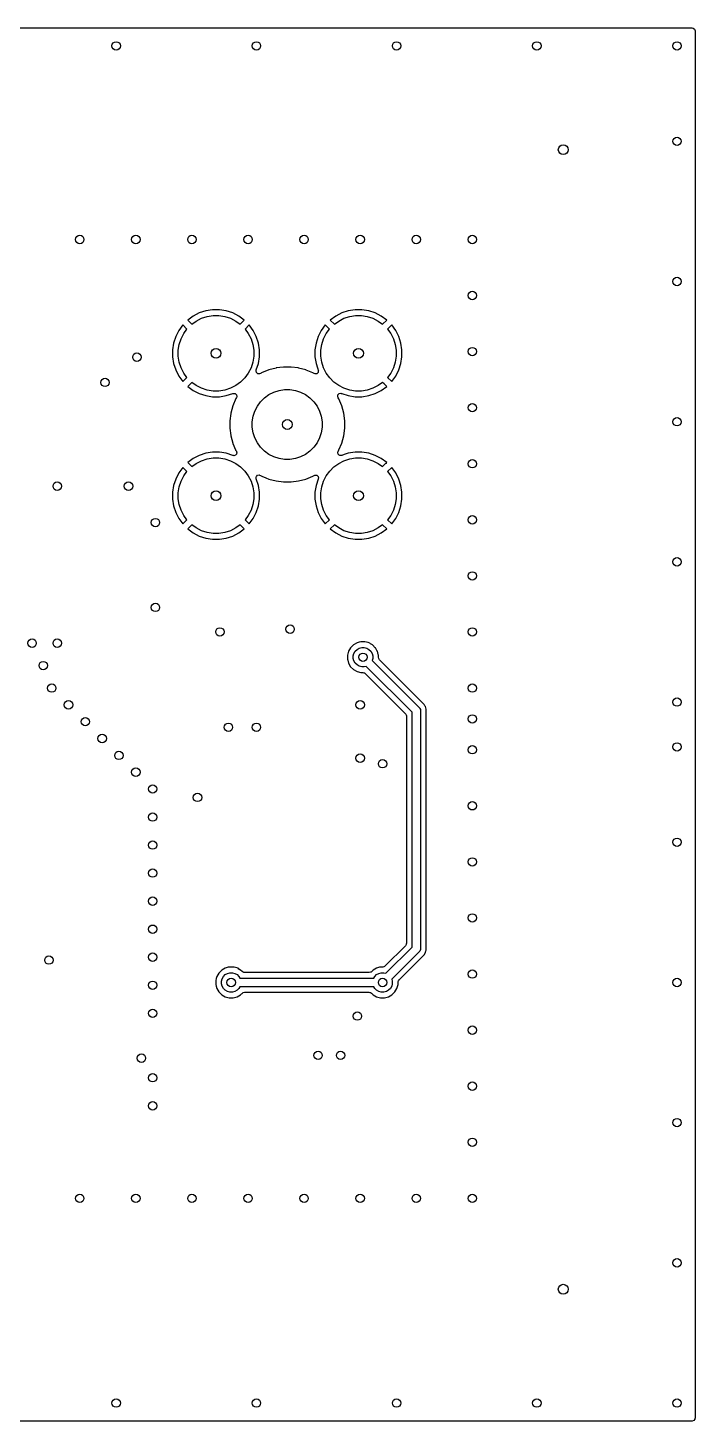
# Model space of a CAD drawing. Header units: inches. Extents: x 4.87 to 6.82, y -5.11 to -3.16.
# Drawn here: x 5.888 to 6.825, y -5.112 to -3.156 of the extents above; entities that cross this region are included whole.
import ezdxf

# ---------------------------------------------------------------- set-up
doc = ezdxf.new("R2010")
doc.units = ezdxf.units.IN
doc.header["$MEASUREMENT"] = 0
doc.layers.add('BLACK', color=250, linetype='CONTINUOUS')

msp = doc.modelspace()

# ---------------------------------------------------------------- linework, layer by layer
at = {"layer": 'BLACK', "linetype": 'CONTINUOUS'}
for p, q in [((4.8725, -3.1557), (6.8201, -3.1557)), ((6.8201, -3.1557), (6.8213, -3.1559)), ((6.8213, -3.1559), (6.8218, -3.156)), ((6.8218, -3.156), (6.8238, -3.1575)), ((6.8238, -3.1575), (6.8238, -3.1575)), ((6.8238, -3.1575), (6.8239, -3.1576)), ((6.8239, -3.1576), (6.8246, -3.1599)), ((6.8246, -3.1599), (6.8246, -5.1075)), ((6.12, -3.5604), (6.1123, -3.566)), ((6.1285, -3.556), (6.12, -3.5604)), ((6.12, -3.5604), (6.12, -3.5604)), ((6.12, -3.5604), (6.12, -3.5604)), ((6.1377, -3.5531), (6.1285, -3.556)), ((6.1472, -3.5516), (6.1377, -3.5531)), ((6.1396, -3.5609), (6.1478, -3.5596)), ((6.1568, -3.5516), (6.1472, -3.5516)), ((6.1472, -3.5516), (6.1472, -3.5516)), ((6.1478, -3.5596), (6.1561, -3.5596)), ((6.1561, -3.5596), (6.1644, -3.5609)), ((6.1663, -3.5531), (6.1568, -3.5516)), ((6.1568, -3.5516), (6.1568, -3.5516)), ((6.1754, -3.556), (6.1663, -3.5531)), ((6.184, -3.5604), (6.1754, -3.556)), ((6.1916, -3.566), (6.184, -3.5604)), ((6.184, -3.5604), (6.184, -3.5604)), ((6.32, -3.5604), (6.3123, -3.566)), ((6.3285, -3.556), (6.32, -3.5604)), ((6.32, -3.5604), (6.32, -3.5604)), ((6.32, -3.5604), (6.32, -3.5604)), ((6.3377, -3.5531), (6.3285, -3.556)), ((6.3472, -3.5516), (6.3377, -3.5531)), ((6.3396, -3.5609), (6.3478, -3.5596)), ((6.3568, -3.5516), (6.3472, -3.5516)), ((6.3472, -3.5516), (6.3472, -3.5516)), ((6.3478, -3.5596), (6.3561, -3.5596)), ((6.3561, -3.5596), (6.3644, -3.5609)), ((6.3663, -3.5531), (6.3568, -3.5516)), ((6.3568, -3.5516), (6.3568, -3.5516)), ((6.3754, -3.556), (6.3663, -3.5531)), ((6.384, -3.5604), (6.3754, -3.556)), ((6.3916, -3.566), (6.384, -3.5604)), ((6.384, -3.5604), (6.384, -3.5604)), ((6.1054, -3.5729), (6.0998, -3.5806)), ((6.1111, -3.5787), (6.1054, -3.5729)), ((6.1054, -3.5729), (6.1054, -3.5729)), ((6.1067, -3.5848), (6.1111, -3.5787)), ((6.1123, -3.566), (6.1123, -3.566)), ((6.1123, -3.566), (6.1181, -3.5717)), ((6.1181, -3.5717), (6.1242, -3.5673)), ((6.1242, -3.5673), (6.1316, -3.5635)), ((6.1316, -3.5635), (6.1396, -3.5609)), ((6.1644, -3.5609), (6.1723, -3.5635)), ((6.1723, -3.5635), (6.1797, -3.5673)), ((6.1797, -3.5673), (6.1859, -3.5717)), ((6.1859, -3.5717), (6.1916, -3.566)), ((6.1916, -3.566), (6.1916, -3.566)), ((6.1986, -3.5729), (6.1928, -3.5787)), ((6.1928, -3.5787), (6.1973, -3.5848)), ((6.2042, -3.5806), (6.1986, -3.5729)), ((6.1986, -3.5729), (6.1986, -3.5729)), ((6.3054, -3.5729), (6.2998, -3.5806)), ((6.3111, -3.5787), (6.3054, -3.5729)), ((6.3054, -3.5729), (6.3054, -3.5729)), ((6.3067, -3.5848), (6.3111, -3.5787)), ((6.3123, -3.566), (6.3123, -3.566)), ((6.3123, -3.566), (6.3181, -3.5717)), ((6.3181, -3.5717), (6.3242, -3.5673)), ((6.3242, -3.5673), (6.3316, -3.5635)), ((6.3316, -3.5635), (6.3396, -3.5609)), ((6.3644, -3.5609), (6.3723, -3.5635)), ((6.3723, -3.5635), (6.3797, -3.5673)), ((6.3797, -3.5673), (6.3859, -3.5717)), ((6.3859, -3.5717), (6.3916, -3.566)), ((6.3916, -3.566), (6.3916, -3.566)), ((6.3986, -3.5729), (6.3928, -3.5787)), ((6.3928, -3.5787), (6.3973, -3.5848)), ((6.4042, -3.5806), (6.3986, -3.5729)), ((6.3986, -3.5729), (6.3986, -3.5729)), ((6.0924, -3.5983), (6.0909, -3.6078)), ((6.0954, -3.5892), (6.0924, -3.5983)), ((6.0998, -3.5806), (6.0954, -3.5892)), ((6.0998, -3.5806), (6.0998, -3.5806)), ((6.0998, -3.5806), (6.0998, -3.5806)), ((6.1003, -3.6002), (6.1029, -3.5923)), ((6.1029, -3.5923), (6.1067, -3.5848)), ((6.1973, -3.5848), (6.2011, -3.5923)), ((6.2011, -3.5923), (6.2036, -3.6002)), ((6.2085, -3.5892), (6.2042, -3.5806)), ((6.2042, -3.5806), (6.2042, -3.5806)), ((6.2115, -3.5983), (6.2085, -3.5892)), ((6.2085, -3.5892), (6.2085, -3.5892)), ((6.2085, -3.5892), (6.2085, -3.5892)), ((6.2085, -3.5892), (6.2085, -3.5892)), ((6.213, -3.6078), (6.2115, -3.5983)), ((6.2115, -3.5983), (6.2115, -3.5983)), ((6.2924, -3.5983), (6.2909, -3.6078)), ((6.2954, -3.5892), (6.2924, -3.5983)), ((6.2998, -3.5806), (6.2954, -3.5892)), ((6.2998, -3.5806), (6.2998, -3.5806)), ((6.2998, -3.5806), (6.2998, -3.5806)), ((6.3003, -3.6002), (6.3029, -3.5923)), ((6.3029, -3.5923), (6.3067, -3.5848)), ((6.3973, -3.5848), (6.4011, -3.5923)), ((6.4011, -3.5923), (6.4036, -3.6002)), ((6.4085, -3.5892), (6.4042, -3.5806)), ((6.4042, -3.5806), (6.4042, -3.5806)), ((6.4115, -3.5983), (6.4085, -3.5892)), ((6.4085, -3.5892), (6.4085, -3.5892)), ((6.4085, -3.5892), (6.4085, -3.5892)), ((6.4085, -3.5892), (6.4085, -3.5892)), ((6.413, -3.6078), (6.4115, -3.5983)), ((6.4115, -3.5983), (6.4115, -3.5983)), ((6.0909, -3.6078), (6.0909, -3.6174)), ((6.0909, -3.6174), (6.0924, -3.6269)), ((6.099, -3.6084), (6.1003, -3.6002)), ((6.099, -3.6168), (6.099, -3.6084)), ((6.1003, -3.625), (6.099, -3.6168)), ((6.2036, -3.6002), (6.205, -3.6084)), ((6.205, -3.6168), (6.2036, -3.625)), ((6.205, -3.6084), (6.205, -3.6168)), ((6.2115, -3.6269), (6.213, -3.6174)), ((6.213, -3.6174), (6.213, -3.6078)), ((6.213, -3.6078), (6.213, -3.6078)), ((6.2909, -3.6078), (6.2909, -3.6174)), ((6.2909, -3.6174), (6.2924, -3.6269)), ((6.299, -3.6084), (6.3003, -3.6002)), ((6.299, -3.6168), (6.299, -3.6084)), ((6.3003, -3.625), (6.299, -3.6168)), ((6.4036, -3.6002), (6.405, -3.6084)), ((6.405, -3.6168), (6.4036, -3.625)), ((6.405, -3.6084), (6.405, -3.6168)), ((6.4115, -3.6269), (6.413, -3.6174)), ((6.413, -3.6174), (6.413, -3.6078)), ((6.413, -3.6078), (6.413, -3.6078)), ((6.0924, -3.6269), (6.0954, -3.636)), ((6.0954, -3.636), (6.0998, -3.6446)), ((6.1029, -3.6329), (6.1003, -3.625)), ((6.1067, -3.6404), (6.1029, -3.6329)), ((6.2011, -3.6329), (6.1973, -3.6404)), ((6.2036, -3.625), (6.2011, -3.6329)), ((6.2082, -3.6372), (6.2084, -3.6364)), ((6.2082, -3.6373), (6.2082, -3.6372)), ((6.2082, -3.6374), (6.2082, -3.6373)), ((6.2087, -3.6397), (6.2082, -3.6374)), ((6.2084, -3.6364), (6.2085, -3.636)), ((6.2085, -3.636), (6.2115, -3.6269)), ((6.2085, -3.636), (6.2085, -3.636)), ((6.226, -3.636), (6.2156, -3.6403)), ((6.2362, -3.6333), (6.226, -3.636)), ((6.226, -3.636), (6.226, -3.636)), ((6.2364, -3.6332), (6.2362, -3.6333)), ((6.2467, -3.6319), (6.2364, -3.6332)), ((6.2364, -3.6332), (6.2364, -3.6332)), ((6.2573, -3.6319), (6.2467, -3.6319)), ((6.2467, -3.6319), (6.2467, -3.6319)), ((6.2467, -3.6319), (6.2467, -3.6319)), ((6.2675, -3.6332), (6.2573, -3.6319)), ((6.2573, -3.6319), (6.2573, -3.6319)), ((6.2573, -3.6319), (6.2573, -3.6319)), ((6.2676, -3.6332), (6.2675, -3.6332)), ((6.2678, -3.6333), (6.2676, -3.6332)), ((6.2679, -3.6333), (6.2678, -3.6333)), ((6.278, -3.636), (6.2679, -3.6333)), ((6.2783, -3.6361), (6.278, -3.636)), ((6.278, -3.636), (6.278, -3.636)), ((6.278, -3.636), (6.278, -3.636)), ((6.2877, -3.64), (6.2783, -3.6361)), ((6.2783, -3.6361), (6.2783, -3.6361)), ((6.2924, -3.6269), (6.2924, -3.6269)), ((6.2924, -3.6269), (6.2945, -3.6332)), ((6.2945, -3.6332), (6.2949, -3.6343)), ((6.2949, -3.6343), (6.2949, -3.6345)), ((6.2949, -3.6345), (6.2949, -3.6346)), ((6.2949, -3.6346), (6.2949, -3.635)), ((6.2949, -3.635), (6.2953, -3.6357)), ((6.2953, -3.6357), (6.2956, -3.6369)), ((6.2955, -3.6382), (6.2953, -3.6396)), ((6.2957, -3.6372), (6.2955, -3.6382)), ((6.2956, -3.6369), (6.2957, -3.6372)), ((6.3029, -3.6329), (6.3003, -3.625)), ((6.3067, -3.6404), (6.3029, -3.6329)), ((6.4011, -3.6329), (6.3973, -3.6404)), ((6.4036, -3.625), (6.4011, -3.6329)), ((6.4042, -3.6446), (6.4085, -3.636)), ((6.4085, -3.636), (6.4115, -3.6269)), ((6.0998, -3.6446), (6.0998, -3.6446)), ((6.0998, -3.6446), (6.1054, -3.6523)), ((6.1054, -3.6523), (6.1111, -3.6465)), ((6.1054, -3.6523), (6.1054, -3.6523)), ((6.1111, -3.6465), (6.1067, -3.6404)), ((6.1181, -3.6535), (6.1123, -3.6592)), ((6.1242, -3.6579), (6.1181, -3.6535)), ((6.1316, -3.6617), (6.1242, -3.6579)), ((6.1797, -3.6579), (6.1723, -3.6617)), ((6.1865, -3.653), (6.1797, -3.6579)), ((6.1924, -3.6471), (6.1865, -3.653)), ((6.1973, -3.6404), (6.1924, -3.6471)), ((6.2105, -3.6413), (6.2087, -3.6397)), ((6.2117, -3.6415), (6.2105, -3.6413)), ((6.212, -3.6416), (6.2117, -3.6415)), ((6.2123, -3.6415), (6.212, -3.6416)), ((6.2129, -3.6416), (6.2123, -3.6415)), ((6.2132, -3.6415), (6.2129, -3.6416)), ((6.2144, -3.6411), (6.2132, -3.6415)), ((6.2154, -3.6405), (6.2144, -3.6411)), ((6.2156, -3.6403), (6.2154, -3.6405)), ((6.2877, -3.64), (6.2877, -3.64)), ((6.2881, -3.6403), (6.2877, -3.64)), ((6.2897, -3.6411), (6.2881, -3.6403)), ((6.291, -3.6416), (6.2897, -3.6411)), ((6.2912, -3.6416), (6.291, -3.6416)), ((6.2936, -3.6413), (6.2912, -3.6416)), ((6.2944, -3.6405), (6.2936, -3.6413)), ((6.2936, -3.6413), (6.2936, -3.6413)), ((6.2936, -3.6413), (6.2936, -3.6413)), ((6.2953, -3.6396), (6.2944, -3.6405)), ((6.2953, -3.6396), (6.2953, -3.6396)), ((6.2953, -3.6396), (6.2953, -3.6396)), ((6.3116, -3.6471), (6.3067, -3.6404)), ((6.3175, -3.653), (6.3116, -3.6471)), ((6.3242, -3.6579), (6.3175, -3.653)), ((6.3316, -3.6617), (6.3242, -3.6579)), ((6.3797, -3.6579), (6.3723, -3.6617)), ((6.3859, -3.6535), (6.3797, -3.6579)), ((6.3879, -3.6555), (6.3859, -3.6535)), ((6.3916, -3.6592), (6.3879, -3.6555)), ((6.3973, -3.6404), (6.3928, -3.6465)), ((6.3928, -3.6465), (6.3986, -3.6523)), ((6.3986, -3.6523), (6.4042, -3.6446)), ((6.3986, -3.6523), (6.3986, -3.6523)), ((6.4042, -3.6446), (6.4042, -3.6446)), ((6.1123, -3.6592), (6.1123, -3.6592)), ((6.1123, -3.6592), (6.12, -3.6648)), ((6.12, -3.6648), (6.12, -3.6648)), ((6.12, -3.6648), (6.1285, -3.6692)), ((6.1285, -3.6692), (6.1285, -3.6692)), ((6.1285, -3.6692), (6.1285, -3.6692)), ((6.1285, -3.6692), (6.1285, -3.6692)), ((6.1285, -3.6692), (6.1377, -3.6721)), ((6.1396, -3.6643), (6.1316, -3.6617)), ((6.1377, -3.6721), (6.1377, -3.6721)), ((6.1377, -3.6721), (6.1472, -3.6736)), ((6.1478, -3.6656), (6.1396, -3.6643)), ((6.1472, -3.6736), (6.1568, -3.6736)), ((6.1561, -3.6656), (6.1478, -3.6656)), ((6.1644, -3.6643), (6.1561, -3.6656)), ((6.1568, -3.6736), (6.1663, -3.6721)), ((6.1568, -3.6736), (6.1568, -3.6736)), ((6.1723, -3.6617), (6.1644, -3.6643)), ((6.1663, -3.6721), (6.1754, -3.6692)), ((6.1663, -3.6721), (6.1663, -3.6721)), ((6.1663, -3.6721), (6.1663, -3.6721)), ((6.1754, -3.6692), (6.1755, -3.6691)), ((6.1754, -3.6692), (6.1754, -3.6692)), ((6.1796, -3.6763), (6.1754, -3.6866)), ((6.1755, -3.6691), (6.1756, -3.6692)), ((6.1756, -3.6692), (6.1757, -3.6692)), ((6.1757, -3.6692), (6.1761, -3.669)), ((6.1761, -3.669), (6.1762, -3.6689)), ((6.1762, -3.6689), (6.1766, -3.6689)), ((6.1766, -3.6689), (6.1774, -3.669)), ((6.1774, -3.669), (6.1777, -3.669)), ((6.1777, -3.669), (6.178, -3.6691)), ((6.178, -3.6691), (6.1789, -3.6693)), ((6.1789, -3.6693), (6.1806, -3.671)), ((6.1799, -3.676), (6.1796, -3.6763)), ((6.1805, -3.6749), (6.1799, -3.676)), ((6.181, -3.6736), (6.1805, -3.6749)), ((6.1806, -3.671), (6.181, -3.6733)), ((6.181, -3.6733), (6.181, -3.6736)), ((6.2145, -3.6806), (6.22, -3.6752)), ((6.22, -3.6752), (6.2263, -3.6706)), ((6.2263, -3.6706), (6.2331, -3.6671)), ((6.2331, -3.6671), (6.2405, -3.6647)), ((6.2405, -3.6647), (6.2481, -3.6635)), ((6.2481, -3.6635), (6.2558, -3.6635)), ((6.2558, -3.6635), (6.2635, -3.6647)), ((6.2635, -3.6647), (6.2708, -3.6671)), ((6.2708, -3.6671), (6.2777, -3.6706)), ((6.2777, -3.6706), (6.2839, -3.6752)), ((6.2839, -3.6752), (6.2894, -3.6806)), ((6.323, -3.6726), (6.3231, -3.6724)), ((6.323, -3.6729), (6.323, -3.6726)), ((6.323, -3.6735), (6.323, -3.6729)), ((6.323, -3.6738), (6.323, -3.6735)), ((6.3235, -3.675), (6.323, -3.6738)), ((6.3231, -3.6724), (6.3232, -3.6711)), ((6.3232, -3.6711), (6.3248, -3.6693)), ((6.3245, -3.6768), (6.3235, -3.675)), ((6.3259, -3.68), (6.3245, -3.6768)), ((6.3245, -3.6768), (6.3245, -3.6768)), ((6.3245, -3.6768), (6.3245, -3.6768)), ((6.3245, -3.6768), (6.3245, -3.6768)), ((6.3245, -3.6768), (6.3245, -3.6768)), ((6.3248, -3.6693), (6.3272, -3.6688)), ((6.3272, -3.6688), (6.3272, -3.6688)), ((6.3272, -3.6688), (6.3275, -3.6689)), ((6.3275, -3.6689), (6.3284, -3.6691)), ((6.3284, -3.6691), (6.3284, -3.6691)), ((6.3284, -3.6691), (6.3285, -3.6691)), ((6.3285, -3.6691), (6.3285, -3.6691)), ((6.3285, -3.6691), (6.3285, -3.6692)), ((6.3285, -3.6692), (6.3377, -3.6721)), ((6.3396, -3.6643), (6.3316, -3.6617)), ((6.3377, -3.6721), (6.3377, -3.6721)), ((6.3377, -3.6721), (6.3472, -3.6736)), ((6.3478, -3.6656), (6.3396, -3.6643)), ((6.3472, -3.6736), (6.3568, -3.6736)), ((6.3561, -3.6656), (6.3478, -3.6656)), ((6.3644, -3.6643), (6.3561, -3.6656)), ((6.3568, -3.6736), (6.3663, -3.6721)), ((6.3568, -3.6736), (6.3568, -3.6736)), ((6.3723, -3.6617), (6.3644, -3.6643)), ((6.3663, -3.6721), (6.3754, -3.6692)), ((6.3663, -3.6721), (6.3663, -3.6721)), ((6.3754, -3.6692), (6.384, -3.6648)), ((6.3754, -3.6692), (6.3754, -3.6692)), ((6.3754, -3.6692), (6.3754, -3.6692)), ((6.384, -3.6648), (6.3916, -3.6592)), ((6.384, -3.6648), (6.384, -3.6648)), ((6.3916, -3.6592), (6.3916, -3.6592)), ((6.1726, -3.6971), (6.1712, -3.7073)), ((6.1754, -3.6866), (6.1726, -3.6968)), ((6.1726, -3.6968), (6.1726, -3.6971)), ((6.1726, -3.6971), (6.1726, -3.6971)), ((6.1754, -3.6866), (6.1754, -3.6866)), ((6.2041, -3.7011), (6.2065, -3.6938)), ((6.2065, -3.6938), (6.21, -3.6869)), ((6.21, -3.6869), (6.2145, -3.6806)), ((6.2894, -3.6806), (6.2939, -3.6869)), ((6.2939, -3.6869), (6.2974, -3.6938)), ((6.2974, -3.6938), (6.2998, -3.7011)), ((6.3286, -3.6866), (6.3259, -3.68)), ((6.3313, -3.6968), (6.3286, -3.6866)), ((6.3327, -3.7073), (6.3313, -3.6968)), ((6.1712, -3.7073), (6.1712, -3.7179)), ((6.2029, -3.7087), (6.2041, -3.7011)), ((6.2029, -3.7165), (6.2029, -3.7087)), ((6.2041, -3.7241), (6.2029, -3.7165)), ((6.2998, -3.7011), (6.301, -3.7087)), ((6.301, -3.7165), (6.2998, -3.7241)), ((6.301, -3.7087), (6.301, -3.7165)), ((6.3327, -3.7179), (6.3327, -3.7073)), ((6.1712, -3.7179), (6.1726, -3.7281)), ((6.1726, -3.7281), (6.1726, -3.7281)), ((6.1726, -3.7281), (6.1726, -3.7284)), ((6.1726, -3.7284), (6.1726, -3.7284)), ((6.1726, -3.7284), (6.1754, -3.7386)), ((6.2065, -3.7314), (6.2041, -3.7241)), ((6.21, -3.7383), (6.2065, -3.7314)), ((6.2974, -3.7314), (6.2939, -3.7383)), ((6.2998, -3.7241), (6.2974, -3.7314)), ((6.3286, -3.7386), (6.3313, -3.7284)), ((6.3313, -3.7284), (6.3327, -3.7179)), ((6.1285, -3.756), (6.12, -3.7604)), ((6.1377, -3.7531), (6.1285, -3.756)), ((6.1472, -3.7516), (6.1377, -3.7531)), ((6.1568, -3.7516), (6.1472, -3.7516)), ((6.1472, -3.7516), (6.1472, -3.7516)), ((6.1663, -3.7531), (6.1568, -3.7516)), ((6.1568, -3.7516), (6.1568, -3.7516)), ((6.1754, -3.756), (6.1663, -3.7531)), ((6.1754, -3.7386), (6.1754, -3.7386)), ((6.1754, -3.7386), (6.1757, -3.7394)), ((6.1754, -3.7561), (6.1754, -3.756)), ((6.1754, -3.756), (6.1754, -3.756)), ((6.1755, -3.7561), (6.1754, -3.7561)), ((6.1765, -3.7563), (6.1755, -3.7561)), ((6.1755, -3.7561), (6.1755, -3.7561)), ((6.1757, -3.7394), (6.1794, -3.7484)), ((6.1791, -3.7559), (6.1768, -3.7564)), ((6.1807, -3.7541), (6.1791, -3.7559)), ((6.1794, -3.7484), (6.1794, -3.7484)), ((6.1794, -3.7484), (6.1794, -3.7484)), ((6.1794, -3.7484), (6.1794, -3.7484)), ((6.1794, -3.7484), (6.1795, -3.7485)), ((6.1795, -3.7485), (6.1805, -3.7502)), ((6.1805, -3.7502), (6.1809, -3.7513)), ((6.181, -3.7517), (6.1807, -3.7541)), ((6.1809, -3.7513), (6.181, -3.7517)), ((6.2145, -3.7446), (6.21, -3.7383)), ((6.22, -3.75), (6.2145, -3.7446)), ((6.2263, -3.7546), (6.22, -3.75)), ((6.2331, -3.7581), (6.2263, -3.7546)), ((6.2777, -3.7546), (6.2708, -3.7581)), ((6.2839, -3.75), (6.2777, -3.7546)), ((6.2894, -3.7446), (6.2839, -3.75)), ((6.2939, -3.7383), (6.2894, -3.7446)), ((6.3229, -3.7519), (6.323, -3.7516)), ((6.3233, -3.7542), (6.3229, -3.7519)), ((6.323, -3.7516), (6.3234, -3.7503)), ((6.325, -3.7559), (6.3233, -3.7542)), ((6.3234, -3.7503), (6.3245, -3.7484)), ((6.3245, -3.7484), (6.3286, -3.7386)), ((6.3259, -3.7561), (6.325, -3.7559)), ((6.3262, -3.7562), (6.3259, -3.7561)), ((6.3282, -3.756), (6.3278, -3.7562)), ((6.3284, -3.756), (6.3282, -3.756)), ((6.3285, -3.756), (6.3284, -3.7561)), ((6.3284, -3.7561), (6.3284, -3.756)), ((6.3321, -3.7549), (6.3285, -3.756)), ((6.3285, -3.756), (6.3285, -3.756)), ((6.3377, -3.7531), (6.3321, -3.7549)), ((6.3472, -3.7516), (6.3377, -3.7531)), ((6.3568, -3.7516), (6.3472, -3.7516)), ((6.3472, -3.7516), (6.3472, -3.7516)), ((6.3663, -3.7531), (6.3568, -3.7516)), ((6.3568, -3.7516), (6.3568, -3.7516)), ((6.3754, -3.756), (6.3663, -3.7531)), ((6.384, -3.7604), (6.3754, -3.756)), ((6.1054, -3.7729), (6.0998, -3.7806)), ((6.1111, -3.7787), (6.1054, -3.7729)), ((6.1054, -3.7729), (6.1054, -3.7729)), ((6.12, -3.7604), (6.1123, -3.766)), ((6.1123, -3.766), (6.1123, -3.766)), ((6.1123, -3.766), (6.1181, -3.7717)), ((6.1181, -3.7717), (6.1242, -3.7673)), ((6.12, -3.7604), (6.12, -3.7604)), ((6.12, -3.7604), (6.12, -3.7604)), ((6.1242, -3.7673), (6.1316, -3.7635)), ((6.1316, -3.7635), (6.1396, -3.7609)), ((6.1396, -3.7609), (6.1478, -3.7596)), ((6.1478, -3.7596), (6.1561, -3.7596)), ((6.1561, -3.7596), (6.1644, -3.7609)), ((6.1644, -3.7609), (6.1723, -3.7635)), ((6.1723, -3.7635), (6.1797, -3.7673)), ((6.1768, -3.7564), (6.1765, -3.7563)), ((6.1768, -3.7564), (6.1768, -3.7564)), ((6.1797, -3.7673), (6.1865, -3.7722)), ((6.1865, -3.7722), (6.1924, -3.7781)), ((6.2405, -3.7605), (6.2331, -3.7581)), ((6.2481, -3.7617), (6.2405, -3.7605)), ((6.2558, -3.7617), (6.2481, -3.7617)), ((6.2635, -3.7605), (6.2558, -3.7617)), ((6.2708, -3.7581), (6.2635, -3.7605)), ((6.3116, -3.7781), (6.3175, -3.7722)), ((6.3175, -3.7722), (6.3242, -3.7673)), ((6.3242, -3.7673), (6.3316, -3.7635)), ((6.3265, -3.7562), (6.3262, -3.7562)), ((6.3274, -3.7563), (6.3265, -3.7562)), ((6.3278, -3.7563), (6.3274, -3.7563)), ((6.3278, -3.7562), (6.3278, -3.7563)), ((6.3316, -3.7635), (6.3396, -3.7609)), ((6.3396, -3.7609), (6.3478, -3.7596)), ((6.3478, -3.7596), (6.3561, -3.7596)), ((6.3561, -3.7596), (6.3644, -3.7609)), ((6.3644, -3.7609), (6.3723, -3.7635)), ((6.3723, -3.7635), (6.3797, -3.7673)), ((6.3797, -3.7673), (6.3859, -3.7717)), ((6.3916, -3.766), (6.384, -3.7604)), ((6.384, -3.7604), (6.384, -3.7604)), ((6.384, -3.7604), (6.384, -3.7604)), ((6.3859, -3.7717), (6.3905, -3.7671)), ((6.3905, -3.7671), (6.3914, -3.7667)), ((6.3914, -3.7667), (6.3916, -3.766)), ((6.3916, -3.766), (6.3916, -3.766)), ((6.3986, -3.7729), (6.3928, -3.7787)), ((6.4042, -3.7806), (6.3986, -3.7729)), ((6.3986, -3.7729), (6.3986, -3.7729)), ((6.0954, -3.7892), (6.0924, -3.7983)), ((6.0998, -3.7806), (6.0954, -3.7892)), ((6.0998, -3.7806), (6.0998, -3.7806)), ((6.0998, -3.7806), (6.0998, -3.7806)), ((6.1003, -3.8002), (6.1029, -3.7923)), ((6.1029, -3.7923), (6.1067, -3.7848)), ((6.1067, -3.7848), (6.1111, -3.7787)), ((6.1924, -3.7781), (6.1973, -3.7848)), ((6.1973, -3.7848), (6.2011, -3.7923)), ((6.2011, -3.7923), (6.2036, -3.8002)), ((6.2083, -3.788), (6.2084, -3.7871)), ((6.2083, -3.7884), (6.2083, -3.788)), ((6.2083, -3.7885), (6.2083, -3.7884)), ((6.2085, -3.7888), (6.2083, -3.7885)), ((6.2084, -3.7869), (6.2085, -3.7866)), ((6.2084, -3.7871), (6.2084, -3.7869)), ((6.2085, -3.7866), (6.2086, -3.7856)), ((6.2085, -3.789), (6.2085, -3.7888)), ((6.2115, -3.7983), (6.2085, -3.789)), ((6.2085, -3.789), (6.2085, -3.789)), ((6.2086, -3.7856), (6.2103, -3.7839)), ((6.2103, -3.7839), (6.2127, -3.7835)), ((6.2127, -3.7835), (6.2129, -3.7836)), ((6.2129, -3.7836), (6.2143, -3.7841)), ((6.2143, -3.7841), (6.2162, -3.7851)), ((6.2162, -3.7851), (6.2162, -3.7852)), ((6.2162, -3.7852), (6.2162, -3.7852)), ((6.2162, -3.7852), (6.2162, -3.7852)), ((6.2162, -3.7852), (6.2162, -3.7852)), ((6.2162, -3.7852), (6.2219, -3.7875)), ((6.2219, -3.7875), (6.226, -3.7892)), ((6.226, -3.7892), (6.2362, -3.7919)), ((6.2362, -3.7919), (6.2467, -3.7933)), ((6.2467, -3.7933), (6.2467, -3.7933)), ((6.2467, -3.7933), (6.2573, -3.7933)), ((6.2573, -3.7933), (6.2678, -3.7919)), ((6.2573, -3.7933), (6.2573, -3.7933)), ((6.2678, -3.7919), (6.278, -3.7892)), ((6.278, -3.7892), (6.2877, -3.7852)), ((6.2877, -3.7852), (6.2896, -3.7841)), ((6.2896, -3.7841), (6.2907, -3.7837)), ((6.2907, -3.7837), (6.2909, -3.7836)), ((6.2909, -3.7836), (6.291, -3.7836)), ((6.291, -3.7836), (6.2934, -3.7838)), ((6.2954, -3.7892), (6.2924, -3.7983)), ((6.2934, -3.7838), (6.2952, -3.7855)), ((6.2952, -3.7855), (6.2957, -3.7878)), ((6.2955, -3.789), (6.2954, -3.7892)), ((6.2954, -3.7892), (6.2954, -3.7892)), ((6.2954, -3.7892), (6.2954, -3.7892)), ((6.2957, -3.7881), (6.2955, -3.789)), ((6.2955, -3.789), (6.2955, -3.789)), ((6.2957, -3.7878), (6.2957, -3.7878)), ((6.2957, -3.7878), (6.2957, -3.7881)), ((6.3003, -3.8002), (6.3029, -3.7923)), ((6.3029, -3.7923), (6.3067, -3.7848)), ((6.3067, -3.7848), (6.3116, -3.7781)), ((6.3928, -3.7787), (6.3973, -3.7848)), ((6.3973, -3.7848), (6.4011, -3.7923)), ((6.4011, -3.7923), (6.4036, -3.8002)), ((6.4085, -3.7892), (6.4042, -3.7806)), ((6.4042, -3.7806), (6.4042, -3.7806)), ((6.4115, -3.7983), (6.4085, -3.7892)), ((6.0924, -3.7983), (6.0909, -3.8078)), ((6.0909, -3.8078), (6.0909, -3.8174)), ((6.099, -3.8084), (6.1003, -3.8002)), ((6.099, -3.8168), (6.099, -3.8084)), ((6.2036, -3.8002), (6.205, -3.8084)), ((6.205, -3.8084), (6.205, -3.8168)), ((6.213, -3.8078), (6.2115, -3.7983)), ((6.2115, -3.7983), (6.2115, -3.7983)), ((6.213, -3.8174), (6.213, -3.8078)), ((6.2924, -3.7983), (6.2909, -3.8078)), ((6.2909, -3.8078), (6.2909, -3.8174)), ((6.299, -3.8084), (6.3003, -3.8002)), ((6.299, -3.8168), (6.299, -3.8084)), ((6.4036, -3.8002), (6.405, -3.8084)), ((6.405, -3.8084), (6.405, -3.8168)), ((6.413, -3.8078), (6.4115, -3.7983)), ((6.4115, -3.7983), (6.4115, -3.7983)), ((6.413, -3.8174), (6.413, -3.8078)), ((6.0909, -3.8174), (6.0924, -3.8269)), ((6.0924, -3.8269), (6.0954, -3.836)), ((6.1003, -3.825), (6.099, -3.8168)), ((6.1029, -3.8329), (6.1003, -3.825)), ((6.1067, -3.8404), (6.1029, -3.8329)), ((6.2011, -3.8329), (6.1973, -3.8404)), ((6.2036, -3.825), (6.2011, -3.8329)), ((6.205, -3.8168), (6.2036, -3.825)), ((6.2085, -3.836), (6.2115, -3.8269)), ((6.2115, -3.8269), (6.213, -3.8174)), ((6.2115, -3.8269), (6.2115, -3.8269)), ((6.2909, -3.8174), (6.2924, -3.8269)), ((6.2924, -3.8269), (6.2954, -3.836)), ((6.3003, -3.825), (6.299, -3.8168)), ((6.3029, -3.8329), (6.3003, -3.825)), ((6.3067, -3.8404), (6.3029, -3.8329)), ((6.4011, -3.8329), (6.3973, -3.8404)), ((6.4036, -3.825), (6.4011, -3.8329)), ((6.405, -3.8168), (6.4036, -3.825)), ((6.4085, -3.836), (6.4115, -3.8269)), ((6.4115, -3.8269), (6.413, -3.8174)), ((6.4115, -3.8269), (6.4115, -3.8269)), ((6.0954, -3.836), (6.0998, -3.8446)), ((6.0998, -3.8446), (6.0998, -3.8446)), ((6.0998, -3.8446), (6.1054, -3.8523)), ((6.1054, -3.8523), (6.1111, -3.8465)), ((6.1054, -3.8523), (6.1054, -3.8523)), ((6.1111, -3.8465), (6.1067, -3.8404)), ((6.1181, -3.8535), (6.1123, -3.8592)), ((6.1242, -3.8579), (6.1181, -3.8535)), ((6.1859, -3.8535), (6.1797, -3.8579)), ((6.1916, -3.8592), (6.1859, -3.8535)), ((6.1973, -3.8404), (6.1928, -3.8465)), ((6.1928, -3.8465), (6.1986, -3.8523)), ((6.1986, -3.8523), (6.2042, -3.8446)), ((6.1986, -3.8523), (6.1986, -3.8523)), ((6.1986, -3.8523), (6.1986, -3.8523)), ((6.2042, -3.8446), (6.2085, -3.836)), ((6.2042, -3.8446), (6.2042, -3.8446)), ((6.2085, -3.836), (6.2085, -3.836)), ((6.2085, -3.836), (6.2085, -3.836)), ((6.2954, -3.836), (6.2998, -3.8446)), ((6.2998, -3.8446), (6.2998, -3.8446)), ((6.2998, -3.8446), (6.3054, -3.8523)), ((6.3054, -3.8523), (6.3111, -3.8465)), ((6.3054, -3.8523), (6.3054, -3.8523)), ((6.3111, -3.8465), (6.3067, -3.8404)), ((6.3181, -3.8535), (6.3123, -3.8592)), ((6.3242, -3.8579), (6.3181, -3.8535)), ((6.3859, -3.8535), (6.3797, -3.8579)), ((6.3916, -3.8592), (6.3859, -3.8535)), ((6.3973, -3.8404), (6.3928, -3.8465)), ((6.3928, -3.8465), (6.3986, -3.8523)), ((6.3986, -3.8523), (6.4042, -3.8446)), ((6.3986, -3.8523), (6.3986, -3.8523)), ((6.4042, -3.8446), (6.4085, -3.836)), ((6.4042, -3.8446), (6.4042, -3.8446)), ((6.4085, -3.836), (6.4085, -3.836)), ((6.4085, -3.836), (6.4085, -3.836)), ((6.1123, -3.8592), (6.1123, -3.8592)), ((6.1123, -3.8592), (6.12, -3.8648)), ((6.12, -3.8648), (6.12, -3.8648)), ((6.12, -3.8648), (6.1285, -3.8692)), ((6.1316, -3.8617), (6.1242, -3.8579)), ((6.1285, -3.8692), (6.1285, -3.8692)), ((6.1285, -3.8692), (6.1285, -3.8692)), ((6.1285, -3.8692), (6.1285, -3.8692)), ((6.1285, -3.8692), (6.1377, -3.8721)), ((6.1396, -3.8643), (6.1316, -3.8617)), ((6.1377, -3.8721), (6.1377, -3.8721)), ((6.1377, -3.8721), (6.1472, -3.8736)), ((6.1478, -3.8656), (6.1396, -3.8643)), ((6.1561, -3.8656), (6.1478, -3.8656)), ((6.1644, -3.8643), (6.1561, -3.8656)), ((6.1568, -3.8736), (6.1663, -3.8721)), ((6.1723, -3.8617), (6.1644, -3.8643)), ((6.1663, -3.8721), (6.1754, -3.8692)), ((6.1663, -3.8721), (6.1663, -3.8721)), ((6.1797, -3.8579), (6.1723, -3.8617)), ((6.1754, -3.8692), (6.184, -3.8648)), ((6.1754, -3.8692), (6.1754, -3.8692)), ((6.1754, -3.8692), (6.1754, -3.8692)), ((6.184, -3.8648), (6.1916, -3.8592)), ((6.184, -3.8648), (6.184, -3.8648)), ((6.1916, -3.8592), (6.1916, -3.8592)), ((6.3123, -3.8592), (6.3123, -3.8592)), ((6.3123, -3.8592), (6.32, -3.8648)), ((6.32, -3.8648), (6.32, -3.8648)), ((6.32, -3.8648), (6.3285, -3.8692)), ((6.3316, -3.8617), (6.3242, -3.8579)), ((6.3285, -3.8692), (6.3285, -3.8692)), ((6.3285, -3.8692), (6.3285, -3.8692)), ((6.3285, -3.8692), (6.3285, -3.8692)), ((6.3285, -3.8692), (6.3377, -3.8721)), ((6.3396, -3.8643), (6.3316, -3.8617)), ((6.3377, -3.8721), (6.3377, -3.8721)), ((6.3377, -3.8721), (6.3472, -3.8736)), ((6.3478, -3.8656), (6.3396, -3.8643)), ((6.3561, -3.8656), (6.3478, -3.8656)), ((6.3644, -3.8643), (6.3561, -3.8656)), ((6.3568, -3.8736), (6.3663, -3.8721)), ((6.3723, -3.8617), (6.3644, -3.8643)), ((6.3663, -3.8721), (6.3754, -3.8692)), ((6.3663, -3.8721), (6.3663, -3.8721)), ((6.3797, -3.8579), (6.3723, -3.8617)), ((6.3754, -3.8692), (6.384, -3.8648)), ((6.3754, -3.8692), (6.3754, -3.8692)), ((6.3754, -3.8692), (6.3754, -3.8692)), ((6.384, -3.8648), (6.3916, -3.8592)), ((6.384, -3.8648), (6.384, -3.8648)), ((6.3916, -3.8592), (6.3916, -3.8592)), ((6.1472, -3.8736), (6.1568, -3.8736)), ((6.1568, -3.8736), (6.1568, -3.8736)), ((6.3472, -3.8736), (6.3568, -3.8736)), ((6.3568, -3.8736), (6.3568, -3.8736)), ((6.3409, -4.0261), (6.3381, -4.031)), ((6.345, -4.022), (6.3409, -4.0261)), ((6.3499, -4.0192), (6.345, -4.022)), ((6.3473, -4.031), (6.3499, -4.0284)), ((6.353, -4.0183), (6.3499, -4.0192)), ((6.3499, -4.0192), (6.3499, -4.0192)), ((6.3499, -4.0284), (6.353, -4.0266)), ((6.3554, -4.0177), (6.353, -4.0183)), ((6.353, -4.0183), (6.353, -4.0183)), ((6.353, -4.0266), (6.3565, -4.0257)), ((6.3611, -4.0177), (6.3554, -4.0177)), ((6.3565, -4.0257), (6.3601, -4.0257)), ((6.3601, -4.0257), (6.3635, -4.0266)), ((6.3655, -4.0189), (6.3611, -4.0177)), ((6.3611, -4.0177), (6.3611, -4.0177)), ((6.3635, -4.0266), (6.3667, -4.0284)), ((6.3681, -4.0196), (6.3655, -4.0189)), ((6.3655, -4.0189), (6.3655, -4.0189)), ((6.3667, -4.0284), (6.3692, -4.031)), ((6.3689, -4.0205), (6.3681, -4.0196)), ((6.3716, -4.022), (6.3689, -4.0205)), ((6.3756, -4.0261), (6.3716, -4.022)), ((6.3716, -4.022), (6.3716, -4.022)), ((6.3716, -4.022), (6.3716, -4.022)), ((6.3757, -4.0262), (6.3756, -4.0261)), ((6.3756, -4.0261), (6.3756, -4.0261)), ((6.3756, -4.0261), (6.3756, -4.0261)), ((6.3784, -4.0309), (6.3757, -4.0262)), ((6.3757, -4.0262), (6.3757, -4.0262)), ((6.338, -4.0311), (6.3366, -4.0365)), ((6.3366, -4.0365), (6.3366, -4.0422)), ((6.3366, -4.0422), (6.337, -4.0437)), ((6.337, -4.0437), (6.337, -4.0437)), ((6.337, -4.0437), (6.3381, -4.0477)), ((6.3381, -4.031), (6.338, -4.0311)), ((6.3381, -4.031), (6.3381, -4.031)), ((6.3381, -4.0477), (6.3381, -4.0477)), ((6.3381, -4.0477), (6.3409, -4.0527)), ((6.3446, -4.0376), (6.3455, -4.0341)), ((6.3446, -4.0412), (6.3446, -4.0376)), ((6.3455, -4.0446), (6.3446, -4.0412)), ((6.3455, -4.0341), (6.3473, -4.031)), ((6.3473, -4.0478), (6.3455, -4.0446)), ((6.3499, -4.0503), (6.3473, -4.0478)), ((6.3692, -4.031), (6.371, -4.0341)), ((6.371, -4.0341), (6.3719, -4.0376)), ((6.3719, -4.0412), (6.3712, -4.0439)), ((6.3712, -4.0439), (6.4372, -4.11)), ((6.3719, -4.0376), (6.3719, -4.0412)), ((6.3785, -4.031), (6.3784, -4.0309)), ((6.3796, -4.0354), (6.3785, -4.031)), ((6.3785, -4.031), (6.3785, -4.031)), ((6.3785, -4.031), (6.3785, -4.031)), ((6.3785, -4.031), (6.3785, -4.031)), ((6.3785, -4.031), (6.3785, -4.031)), ((6.3785, -4.031), (6.3785, -4.031)), ((6.3799, -4.0365), (6.3796, -4.0354)), ((6.3796, -4.0354), (6.3796, -4.0354)), ((6.3799, -4.0395), (6.3799, -4.0365)), ((6.3799, -4.0365), (6.3799, -4.0365)), ((6.3804, -4.0413), (6.3799, -4.0395)), ((6.3808, -4.0421), (6.3804, -4.0413)), ((6.3815, -4.0431), (6.3808, -4.0421)), ((6.4441, -4.1057), (6.3815, -4.0431)), ((6.3409, -4.0527), (6.3409, -4.0527)), ((6.3409, -4.0527), (6.3409, -4.0527)), ((6.3409, -4.0527), (6.3409, -4.0527)), ((6.3409, -4.0527), (6.345, -4.0567)), ((6.345, -4.0567), (6.345, -4.0567)), ((6.345, -4.0567), (6.345, -4.0567)), ((6.345, -4.0567), (6.345, -4.0567)), ((6.345, -4.0567), (6.3451, -4.0568)), ((6.3451, -4.0568), (6.3499, -4.0596)), ((6.353, -4.0521), (6.3499, -4.0503)), ((6.3499, -4.0596), (6.3499, -4.0596)), ((6.3499, -4.0596), (6.3499, -4.0596)), ((6.3499, -4.0596), (6.3554, -4.061)), ((6.3565, -4.053), (6.353, -4.0521)), ((6.3554, -4.061), (6.3582, -4.061)), ((6.3601, -4.053), (6.3565, -4.053)), ((6.3582, -4.061), (6.3594, -4.0612)), ((6.3594, -4.0612), (6.3599, -4.0614)), ((6.3599, -4.0614), (6.3603, -4.0615)), ((6.3628, -4.0523), (6.3601, -4.053)), ((6.3603, -4.0615), (6.3619, -4.0625)), ((6.3619, -4.0625), (6.4177, -4.1183)), ((6.4272, -4.1166), (6.3628, -4.0523)), ((6.4453, -4.1078), (6.4441, -4.1057)), ((6.4456, -4.1082), (6.4453, -4.1078)), ((6.4459, -4.1087), (6.4456, -4.1082)), ((6.4456, -4.1082), (6.4456, -4.1082)), ((6.4177, -4.1183), (6.4184, -4.1193)), ((6.4184, -4.1193), (6.4188, -4.1202)), ((6.4188, -4.1202), (6.4193, -4.1219)), ((6.4193, -4.1219), (6.4193, -4.4409)), ((6.4272, -4.4464), (6.4272, -4.1166)), ((6.4372, -4.11), (6.438, -4.1109)), ((6.438, -4.1109), (6.4383, -4.1116)), ((6.4383, -4.1116), (6.4389, -4.113)), ((6.4389, -4.113), (6.439, -4.1142)), ((6.439, -4.1142), (6.439, -4.4488)), ((6.4459, -4.1088), (6.4459, -4.1087)), ((6.4469, -4.1124), (6.4459, -4.1088)), ((6.4469, -4.4506), (6.4469, -4.1124)), ((6.4193, -4.4409), (6.4191, -4.4421)), ((6.4178, -4.4445), (6.3896, -4.4728)), ((6.3904, -4.4831), (6.4272, -4.4464)), ((6.4372, -4.453), (6.3987, -4.4915)), ((6.4089, -4.4925), (6.4441, -4.4573)), ((6.4188, -4.443), (6.4178, -4.4445)), ((6.4191, -4.4421), (6.4188, -4.443)), ((6.438, -4.4521), (6.4372, -4.453)), ((6.4389, -4.45), (6.438, -4.4521)), ((6.439, -4.4488), (6.4389, -4.45)), ((6.4441, -4.4573), (6.4459, -4.4541)), ((6.4459, -4.4541), (6.4466, -4.4517)), ((6.4466, -4.4517), (6.4469, -4.4506)), ((6.1599, -4.4787), (6.1559, -4.4828)), ((6.1649, -4.4759), (6.1599, -4.4787)), ((6.1689, -4.4748), (6.1649, -4.4759)), ((6.1704, -4.4744), (6.1689, -4.4748)), ((6.1689, -4.4748), (6.1689, -4.4748)), ((6.1761, -4.4744), (6.1704, -4.4744)), ((6.1704, -4.4744), (6.1704, -4.4744)), ((6.1775, -4.4748), (6.1761, -4.4744)), ((6.1761, -4.4744), (6.1761, -4.4744)), ((6.183, -4.4762), (6.1775, -4.4748)), ((6.1775, -4.4748), (6.1775, -4.4748)), ((6.1838, -4.4772), (6.183, -4.4762)), ((6.1865, -4.4787), (6.1838, -4.4772)), ((6.1886, -4.4808), (6.1865, -4.4787)), ((6.1865, -4.4787), (6.1865, -4.4787)), ((6.1865, -4.4787), (6.1865, -4.4787)), ((6.3725, -4.4787), (6.3706, -4.4807)), ((6.3775, -4.4759), (6.3725, -4.4787)), ((6.3725, -4.4787), (6.3725, -4.4787)), ((6.3815, -4.4748), (6.3775, -4.4759)), ((6.3775, -4.4759), (6.3775, -4.4759)), ((6.3775, -4.4759), (6.3775, -4.4759)), ((6.383, -4.4744), (6.3815, -4.4748)), ((6.386, -4.4744), (6.383, -4.4744)), ((6.3877, -4.474), (6.386, -4.4744)), ((6.3886, -4.4735), (6.3877, -4.474)), ((6.3896, -4.4728), (6.3886, -4.4735)), ((6.1522, -4.4907), (6.1516, -4.4932)), ((6.1516, -4.4932), (6.1516, -4.4989)), ((6.1516, -4.4989), (6.1521, -4.5011)), ((6.153, -4.4877), (6.1522, -4.4906)), ((6.1522, -4.4906), (6.1522, -4.4907)), ((6.1559, -4.4828), (6.153, -4.4877)), ((6.153, -4.4877), (6.153, -4.4877)), ((6.153, -4.4877), (6.153, -4.4877)), ((6.1596, -4.4943), (6.1605, -4.4908)), ((6.1596, -4.4979), (6.1596, -4.4943)), ((6.1605, -4.5013), (6.1596, -4.4979)), ((6.1605, -4.4908), (6.1623, -4.4877)), ((6.1623, -4.4877), (6.1648, -4.4851)), ((6.1648, -4.4851), (6.168, -4.4833)), ((6.168, -4.4833), (6.1714, -4.4824)), ((6.1714, -4.4824), (6.175, -4.4824)), ((6.175, -4.4824), (6.1785, -4.4833)), ((6.1785, -4.4833), (6.1816, -4.4851)), ((6.1816, -4.4851), (6.1842, -4.4877)), ((6.1842, -4.4877), (6.1856, -4.4902)), ((6.1856, -4.4902), (6.3735, -4.4902)), ((6.1902, -4.4818), (6.1886, -4.4808)), ((6.1911, -4.4821), (6.1902, -4.4818)), ((6.1923, -4.4823), (6.1911, -4.4821)), ((6.3669, -4.4823), (6.1923, -4.4823)), ((6.3687, -4.4818), (6.3669, -4.4823)), ((6.3696, -4.4814), (6.3687, -4.4818)), ((6.3706, -4.4807), (6.3696, -4.4814)), ((6.3735, -4.4902), (6.3749, -4.4877)), ((6.3749, -4.4877), (6.3774, -4.4851)), ((6.3774, -4.4851), (6.3806, -4.4833)), ((6.3806, -4.4833), (6.384, -4.4824)), ((6.384, -4.4824), (6.3876, -4.4824)), ((6.3876, -4.4824), (6.3904, -4.4831)), ((6.3995, -4.4979), (6.3986, -4.5013)), ((6.3987, -4.4915), (6.3995, -4.4943)), ((6.3995, -4.4943), (6.3995, -4.4979)), ((6.406, -4.5044), (6.4075, -4.4989)), ((6.4075, -4.4961), (6.4077, -4.4949)), ((6.4075, -4.4989), (6.4075, -4.4961)), ((6.4077, -4.4949), (6.4078, -4.4946)), ((6.4078, -4.4946), (6.408, -4.494)), ((6.408, -4.494), (6.4089, -4.4925)), ((6.1521, -4.5011), (6.1521, -4.5011)), ((6.1521, -4.5011), (6.1521, -4.5011)), ((6.1521, -4.5011), (6.1521, -4.5011)), ((6.1521, -4.5011), (6.153, -4.5044)), ((6.153, -4.5044), (6.153, -4.5044)), ((6.153, -4.5044), (6.153, -4.5044)), ((6.153, -4.5044), (6.1559, -4.5094)), ((6.1559, -4.5094), (6.1559, -4.5094)), ((6.1559, -4.5094), (6.1559, -4.5094)), ((6.1559, -4.5094), (6.1559, -4.5094)), ((6.1559, -4.5094), (6.1599, -4.5134)), ((6.1599, -4.5134), (6.1599, -4.5134)), ((6.1599, -4.5134), (6.1599, -4.5134)), ((6.1599, -4.5134), (6.1599, -4.5134)), ((6.1599, -4.5134), (6.16, -4.5135)), ((6.16, -4.5135), (6.1649, -4.5163)), ((6.1623, -4.5045), (6.1605, -4.5013)), ((6.1648, -4.507), (6.1623, -4.5045)), ((6.168, -4.5088), (6.1648, -4.507)), ((6.1649, -4.5163), (6.1649, -4.5163)), ((6.1649, -4.5163), (6.1649, -4.5163)), ((6.1649, -4.5163), (6.1704, -4.5177)), ((6.1714, -4.5097), (6.168, -4.5088)), ((6.1704, -4.5177), (6.1704, -4.5177)), ((6.1704, -4.5177), (6.1761, -4.5177)), ((6.175, -4.5097), (6.1714, -4.5097)), ((6.1785, -4.5088), (6.175, -4.5097)), ((6.1761, -4.5177), (6.1816, -4.5163)), ((6.1761, -4.5177), (6.1761, -4.5177)), ((6.1816, -4.507), (6.1785, -4.5088)), ((6.1842, -4.5045), (6.1816, -4.507)), ((6.1816, -4.5163), (6.1863, -4.5135)), ((6.1816, -4.5163), (6.1816, -4.5163)), ((6.1816, -4.5163), (6.1816, -4.5163)), ((6.1816, -4.5163), (6.1816, -4.5163)), ((6.1856, -4.502), (6.1842, -4.5045)), ((6.3735, -4.502), (6.1856, -4.502)), ((6.1863, -4.5135), (6.1864, -4.5135)), ((6.1864, -4.5135), (6.1866, -4.5133)), ((6.1864, -4.5135), (6.1864, -4.5135)), ((6.1866, -4.5133), (6.1867, -4.5133)), ((6.1867, -4.5133), (6.1869, -4.513)), ((6.1869, -4.513), (6.1877, -4.5122)), ((6.1877, -4.5122), (6.1885, -4.5114)), ((6.1885, -4.5114), (6.1895, -4.5107)), ((6.1895, -4.5107), (6.1903, -4.5103)), ((6.1903, -4.5103), (6.1921, -4.5099)), ((6.1921, -4.5099), (6.3667, -4.5099)), ((6.3667, -4.5099), (6.3679, -4.5101)), ((6.3679, -4.5101), (6.3684, -4.5102)), ((6.3684, -4.5102), (6.3689, -4.5104)), ((6.3689, -4.5104), (6.3704, -4.5113)), ((6.3704, -4.5113), (6.3716, -4.5124)), ((6.3716, -4.5124), (6.3725, -4.5134)), ((6.3725, -4.5134), (6.3725, -4.5134)), ((6.3725, -4.5134), (6.3775, -4.5163)), ((6.3749, -4.5045), (6.3735, -4.502)), ((6.3774, -4.507), (6.3749, -4.5045)), ((6.3806, -4.5088), (6.3774, -4.507)), ((6.3775, -4.5163), (6.3775, -4.5163)), ((6.3775, -4.5163), (6.3775, -4.5163)), ((6.3775, -4.5163), (6.383, -4.5177)), ((6.384, -4.5097), (6.3806, -4.5088)), ((6.383, -4.5177), (6.383, -4.5177)), ((6.383, -4.5177), (6.3887, -4.5177)), ((6.3876, -4.5097), (6.384, -4.5097)), ((6.3911, -4.5088), (6.3876, -4.5097)), ((6.3887, -4.5177), (6.3942, -4.5163)), ((6.3887, -4.5177), (6.3887, -4.5177)), ((6.3942, -4.507), (6.3911, -4.5088)), ((6.3968, -4.5045), (6.3942, -4.507)), ((6.3942, -4.5163), (6.3989, -4.5135)), ((6.3942, -4.5163), (6.3942, -4.5163)), ((6.3942, -4.5163), (6.3942, -4.5163)), ((6.3942, -4.5163), (6.3942, -4.5163)), ((6.3986, -4.5013), (6.3968, -4.5045)), ((6.3989, -4.5135), (6.399, -4.5135)), ((6.399, -4.5135), (6.3992, -4.5133)), ((6.399, -4.5135), (6.399, -4.5135)), ((6.3992, -4.5133), (6.3993, -4.5133)), ((6.3993, -4.5133), (6.3995, -4.513)), ((6.3995, -4.513), (6.4032, -4.5094)), ((6.4032, -4.5094), (6.406, -4.5044)), ((6.4032, -4.5094), (6.4032, -4.5094)), ((6.406, -4.5044), (6.406, -4.5044)), ((6.406, -4.5044), (6.406, -4.5044)), ((6.8204, -5.112), (4.8728, -5.112)), ((6.8227, -5.1113), (6.8204, -5.112)), ((6.8229, -5.1112), (6.8227, -5.1113)), ((6.8243, -5.1092), (6.8229, -5.1112)), ((6.8244, -5.1087), (6.8243, -5.1092)), ((6.8246, -5.1075), (6.8244, -5.1087))]:
    msp.add_line(p, q, dxfattribs=at)
at = {"layer": 'BLACK'}
for centre, radius in [((6.0118, -3.1811), 0.00591), ((6.2087, -3.1811), 0.00591), ((6.4055, -3.1811), 0.00591), ((6.6024, -3.1811), 0.00591), ((6.7992, -3.1811), 0.00591), ((6.6394, -3.3268), 0.00689), ((6.7992, -3.315), 0.00591), ((5.9606, -3.4528), 0.00591), ((6.0394, -3.4528), 0.00591), ((6.1181, -3.4528), 0.00591), ((6.1969, -3.4528), 0.00591), ((6.2756, -3.4528), 0.00591), ((6.3543, -3.4528), 0.00591), ((6.4331, -3.4528), 0.00591), ((6.5118, -3.4528), 0.00591), ((6.7992, -3.5118), 0.00591), ((6.5118, -3.5315), 0.00591), ((6.0409, -3.6181), 0.00591), ((6.152, -3.6126), 0.00689), ((6.352, -3.6126), 0.00689), ((6.5118, -3.6102), 0.00591), ((5.9961, -3.6535), 0.00591), ((6.5118, -3.689), 0.00591), ((6.252, -3.7126), 0.00689), ((6.7992, -3.7087), 0.00591), ((6.5118, -3.7677), 0.00591), ((5.9291, -3.7992), 0.00591), ((6.0291, -3.7992), 0.00591), ((6.152, -3.8126), 0.00689), ((6.352, -3.8126), 0.00689), ((6.0669, -3.8504), 0.00591), ((6.5118, -3.8465), 0.00591), ((6.7992, -3.9055), 0.00591), ((6.5118, -3.9252), 0.00591), ((6.0669, -3.9695), 0.00591), ((6.1575, -4.0039), 0.00591), ((6.2559, -4), 0.00591), ((6.5118, -4.0039), 0.00591), ((5.8937, -4.0197), 0.00591), ((5.9291, -4.0197), 0.00591), ((5.9094, -4.0512), 0.00591), ((6.3583, -4.0394), 0.00591), ((5.9213, -4.0827), 0.00591), ((6.5118, -4.0827), 0.00591), ((5.9449, -4.1063), 0.00591), ((6.3543, -4.1063), 0.00591), ((6.7992, -4.1024), 0.00591), ((5.9685, -4.1299), 0.00591), ((6.5118, -4.126), 0.00591), ((6.1693, -4.1378), 0.00591), ((6.2087, -4.1378), 0.00591), ((5.9921, -4.1535), 0.00591), ((6.5118, -4.1693), 0.00591), ((6.7992, -4.1654), 0.00591), ((6.0157, -4.1772), 0.00591), ((6.3543, -4.1811), 0.00591), ((6.3858, -4.189), 0.00591), ((6.0394, -4.2008), 0.00591), ((6.063, -4.2244), 0.00591), ((6.126, -4.2362), 0.00591), ((6.5118, -4.248), 0.00591), ((6.063, -4.2638), 0.00591), ((6.063, -4.3031), 0.00591), ((6.7992, -4.2992), 0.00591), ((6.5118, -4.3268), 0.00591), ((6.063, -4.3425), 0.00591), ((6.063, -4.3819), 0.00591), ((6.5118, -4.4055), 0.00591), ((6.063, -4.4213), 0.00591), ((5.9173, -4.4646), 0.00591), ((6.063, -4.4606), 0.00591), ((6.5118, -4.4843), 0.00591), ((6.063, -4.5), 0.00591), ((6.1732, -4.4961), 0.00591), ((6.3858, -4.4961), 0.00591), ((6.7992, -4.4961), 0.00591), ((6.063, -4.5394), 0.00591), ((6.3504, -4.5433), 0.00591), ((6.5118, -4.563), 0.00591), ((6.0472, -4.6024), 0.00591), ((6.2953, -4.5984), 0.00591), ((6.3268, -4.5984), 0.00591), ((6.063, -4.6299), 0.00591), ((6.5118, -4.6417), 0.00591), ((6.063, -4.6693), 0.00591), ((6.7992, -4.6929), 0.00591), ((6.5118, -4.7205), 0.00591), ((5.9606, -4.7992), 0.00591), ((6.0394, -4.7992), 0.00591), ((6.1181, -4.7992), 0.00591), ((6.1969, -4.7992), 0.00591), ((6.2756, -4.7992), 0.00591), ((6.3543, -4.7992), 0.00591), ((6.4331, -4.7992), 0.00591), ((6.5118, -4.7992), 0.00591), ((6.7992, -4.8898), 0.00591), ((6.6394, -4.9268), 0.00689), ((6.0118, -5.0866), 0.00591), ((6.2087, -5.0866), 0.00591), ((6.4055, -5.0866), 0.00591), ((6.6024, -5.0866), 0.00591), ((6.7992, -5.0866), 0.00591)]:
    msp.add_circle(centre, radius, dxfattribs=at)
at = {"layer": 'WHITE'}
for centre, radius in [((6.0118, -3.1811), 0.00591), ((6.2087, -3.1811), 0.00591), ((6.4055, -3.1811), 0.00591), ((6.6024, -3.1811), 0.00591), ((6.7992, -3.1811), 0.00591), ((6.6394, -3.3268), 0.00689), ((6.7992, -3.315), 0.00591), ((5.9606, -3.4528), 0.00591), ((6.0394, -3.4528), 0.00591), ((6.1181, -3.4528), 0.00591), ((6.1969, -3.4528), 0.00591), ((6.2756, -3.4528), 0.00591), ((6.3543, -3.4528), 0.00591), ((6.4331, -3.4528), 0.00591), ((6.5118, -3.4528), 0.00591), ((6.7992, -3.5118), 0.00591), ((6.5118, -3.5315), 0.00591), ((6.0409, -3.6181), 0.00591), ((6.152, -3.6126), 0.00689), ((6.352, -3.6126), 0.00689), ((6.5118, -3.6102), 0.00591), ((5.9961, -3.6535), 0.00591), ((6.5118, -3.689), 0.00591), ((6.252, -3.7126), 0.00689), ((6.7992, -3.7087), 0.00591), ((6.5118, -3.7677), 0.00591), ((5.9291, -3.7992), 0.00591), ((6.0291, -3.7992), 0.00591), ((6.152, -3.8126), 0.00689), ((6.352, -3.8126), 0.00689), ((6.0669, -3.8504), 0.00591), ((6.5118, -3.8465), 0.00591), ((6.7992, -3.9055), 0.00591), ((6.5118, -3.9252), 0.00591), ((6.0669, -3.9695), 0.00591), ((6.1575, -4.0039), 0.00591), ((6.2559, -4), 0.00591), ((6.5118, -4.0039), 0.00591), ((5.8937, -4.0197), 0.00591), ((5.9291, -4.0197), 0.00591), ((5.9094, -4.0512), 0.00591), ((6.3583, -4.0394), 0.00591), ((5.9213, -4.0827), 0.00591), ((6.5118, -4.0827), 0.00591), ((5.9449, -4.1063), 0.00591), ((6.3543, -4.1063), 0.00591), ((6.7992, -4.1024), 0.00591), ((5.9685, -4.1299), 0.00591), ((6.5118, -4.126), 0.00591), ((6.1693, -4.1378), 0.00591), ((6.2087, -4.1378), 0.00591), ((5.9921, -4.1535), 0.00591), ((6.5118, -4.1693), 0.00591), ((6.7992, -4.1654), 0.00591), ((6.0157, -4.1772), 0.00591), ((6.3543, -4.1811), 0.00591), ((6.3858, -4.189), 0.00591), ((6.0394, -4.2008), 0.00591), ((6.063, -4.2244), 0.00591), ((6.126, -4.2362), 0.00591), ((6.5118, -4.248), 0.00591), ((6.063, -4.2638), 0.00591), ((6.063, -4.3031), 0.00591), ((6.7992, -4.2992), 0.00591), ((6.5118, -4.3268), 0.00591), ((6.063, -4.3425), 0.00591), ((6.063, -4.3819), 0.00591), ((6.5118, -4.4055), 0.00591), ((6.063, -4.4213), 0.00591), ((5.9173, -4.4646), 0.00591), ((6.063, -4.4606), 0.00591), ((6.5118, -4.4843), 0.00591), ((6.063, -4.5), 0.00591), ((6.1732, -4.4961), 0.00591), ((6.3858, -4.4961), 0.00591), ((6.7992, -4.4961), 0.00591), ((6.063, -4.5394), 0.00591), ((6.3504, -4.5433), 0.00591), ((6.5118, -4.563), 0.00591), ((6.0472, -4.6024), 0.00591), ((6.2953, -4.5984), 0.00591), ((6.3268, -4.5984), 0.00591), ((6.063, -4.6299), 0.00591), ((6.5118, -4.6417), 0.00591), ((6.063, -4.6693), 0.00591), ((6.7992, -4.6929), 0.00591), ((6.5118, -4.7205), 0.00591), ((5.9606, -4.7992), 0.00591), ((6.0394, -4.7992), 0.00591), ((6.1181, -4.7992), 0.00591), ((6.1969, -4.7992), 0.00591), ((6.2756, -4.7992), 0.00591), ((6.3543, -4.7992), 0.00591), ((6.4331, -4.7992), 0.00591), ((6.5118, -4.7992), 0.00591), ((6.7992, -4.8898), 0.00591), ((6.6394, -4.9268), 0.00689), ((6.0118, -5.0866), 0.00591), ((6.2087, -5.0866), 0.00591), ((6.4055, -5.0866), 0.00591), ((6.6024, -5.0866), 0.00591), ((6.7992, -5.0866), 0.00591)]:
    msp.add_circle(centre, radius, dxfattribs=at)

doc.saveas('drawing.dxf')
